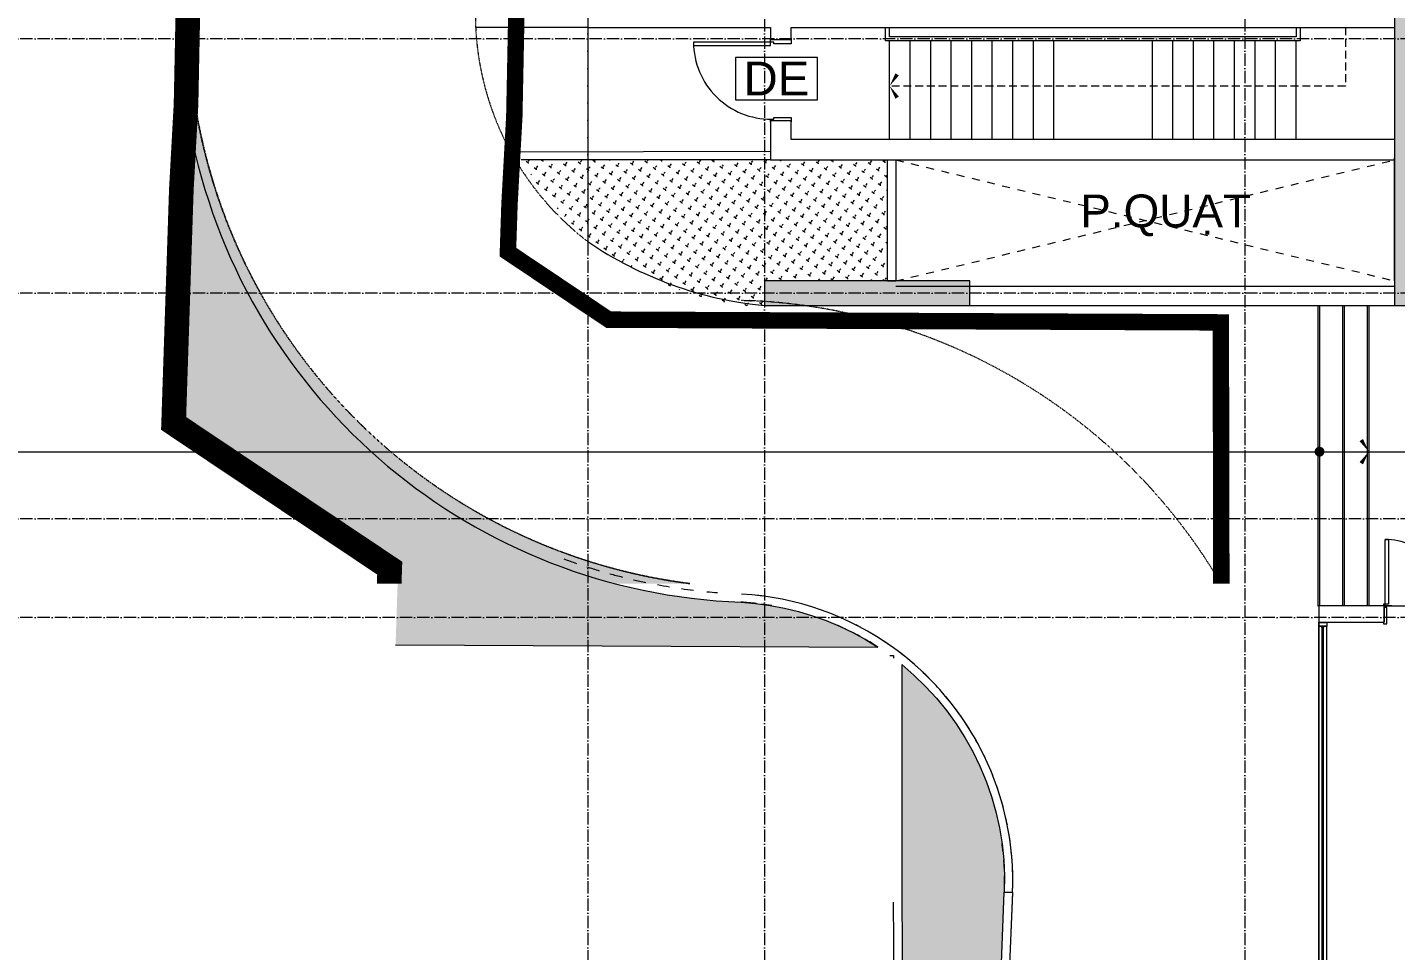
# Model space of a CAD drawing. Header units: millimetres. Extents: x -55734 to 116976, y -16290 to 119094.
# Drawn here: x -15325 to 1337, y 13839 to 25090 of the extents above; entities that cross this region are included whole.
import ezdxf
from ezdxf.enums import TextEntityAlignment as Align
from ezdxf.xclip import XClip

# ---------------------------------------------------------------- set-up
doc = ezdxf.new("R2010")
doc.units = ezdxf.units.MM
doc.header["$XCLIPFRAME"] = 0
for name, pattern in [('Dash', [6.349999999999998, 3.174999999999999, -3.174999999999999]), ('gf$0$Dash', [6, 3, -3]), ('Grid Line', [4.2, 3, -0.6, 0, -0.6]), ('HIDDEN2', [4.7624999999999975, 3.174999999999999, -1.587499999999999]), ('HIDDENX2', [0.75, 0.5, -0.25]), ('Overhead 1_16_', [2.5796875, 1.5875, -0.9921875]), ('PHANTOM', [63.50000000000001, 31.75, -6.35, 6.35, -6.35, 6.35, -6.35])]:
    doc.linetypes.add(name, pattern=pattern)
for name, color, linetype, lineweight in [('@ color hatch', 7, 'Continuous', 13), ('A-DETL-GENF', 31, 'Continuous', 5), ('A-DETL-GENF-HDLN', 161, 'Dash', 5), ('A-FLOR-PATT', 8, 'Continuous', 9), ('CHU', 181, 'Continuous', 5), ('CUA', 31, 'Continuous', 9), ('G-ANNO-SYMB', 111, 'Continuous', 5), ('HATCH-1', 8, 'Continuous', 5), ('NET THAY 2', 55, 'Continuous', 5), ('NET-CAT', 3, 'Continuous', 15), ('NET-THAY', 2, 'Continuous', 9), ('NET-THAY-2', 55, 'Continuous', 13), ('S-STRS', 31, 'Continuous', 5), ('TRUC', 225, 'Continuous', 5), ('X-COT HAM$0$LC.HA', 8, 'Continuous', 9), ('Y-GHI CHU PCCC$0$Z-CT1-GHI CHU TT$0$KI-HIEU', 6, 'Continuous', 13)]:
    doc.layers.add(name, color=color, linetype=linetype, lineweight=lineweight)
doc.layers.add('CGXD', color=5, linetype='HIDDEN2')
doc.layers.add('RD-AB', color=4, linetype='PHANTOM')
doc.styles.add('Arial_3', font='arial_0.ttf', dxfattribs={"height": 400})
doc.styles.add('Y-GHI CHU PCCC$0$Arial', font='arial_0.ttf')

# ---------------------------------------------------------------- blocks, each defined once
blk = doc.blocks.new('ALC1807-ASCENT PLAZA-KET CAU_rvt-1-MẶT BẰNG TẦNG 1')
at = {"layer": 'X-COT HAM$0$LC.HA'}
h = blk.add_hatch(color=256, dxfattribs=at)
h.dxf.hatch_style = 1
h.paths.add_polyline_path([(1325.52425046853, 21699.9365179636), (1675.52425046853, 21699.9365179636), (1675.52425046853, 26649.9365179636), (1325.52425046853, 26649.9365179636)])
h = blk.add_hatch(color=256, dxfattribs=at)
h.dxf.hatch_style = 1
h.paths.add_polyline_path([(-3849.475749531121, 21699.93651796369), (-3849.475749531121, 21999.93651796369), (-6349.475749531121, 21999.93651796369), (-6349.475749531121, 21699.93651796369)])
at = {"ltscale": 1000}
for points in [[(1325.52425046853, 21699.9365179636), (1675.52425046853, 21699.9365179636), (1675.52425046853, 26649.9365179636), (1325.52425046853, 26649.9365179636)], [(-3849.475749531121, 21699.93651796369), (-3849.475749531121, 21999.93651796369), (-6349.475749531121, 21999.93651796369), (-6349.475749531121, 21699.93651796369)]]:
    blk.add_lwpolyline(points, close=True, dxfattribs=at)
blk = doc.blocks.new('CUA 1 CANH MO - 2 - Type 1000-V7-MẶT BẰNG TẦNG 1')
at = {"layer": 'CUA', "lineweight": 5}
for p, q in [((-398.5493444547615, 122.7454674763597), (-348.549344454761, 122.74546747636)), ((-348.549344454761, 122.74546747636), (-348.5493444547596, -86.25453252363715)), ((551.4506555452391, 122.7454674763659), (601.4506555452379, 122.7454674763662)), ((551.4506555452405, -86.25453252363127), (551.4506555452391, 122.7454674763659)), ((-368.5493444547589, -127.2545325236373), (-398.5493444547622, -127.2545325236375)), ((-368.5493444547591, -86.2545325236373), (-368.5493444547589, -127.2545325236373)), ((-348.5493444547596, -86.25453252363715), (-368.5493444547591, -86.2545325236373)), ((571.4506555452404, -86.25453252363114), (551.4506555452405, -86.25453252363127)), ((571.4506555452406, -127.2545325236312), (571.4506555452404, -86.25453252363114)), ((601.4506555452394, -127.254532523631), (571.4506555452406, -127.2545325236312))]:
    blk.add_line(p, q, dxfattribs=at)
at = {"layer": 'CUA'}
for p, q in [((-327.5493444547603, -127.2545325246243), (-367.5493444547603, -127.2545325246244)), ((-367.5493444547603, -127.2545325246244), (-367.5493444547586, -1065.254532524624)), ((-327.5493444547587, -1065.254532524624), (-327.5493444547604, -127.2545325246243)), ((-367.5493444547586, -1065.254532524624), (-327.5493444547586, -1065.254532524624))]:
    blk.add_line(p, q, dxfattribs=at)
at = {"layer": 'CUA', "lineweight": 5}
blk.add_arc((-367.5493444547607, -127.2545325246249), 937.9999999999997, 269.9999999999997, 0.4999999999998305, dxfattribs=at)
blk = doc.blocks.new('CUA 2 CANH MO KHUNG NHOM - 1 - Type 1-1152387-MẶT BẰNG TẦNG 1')
at = {"layer": 'CUA'}
for p, q in [((-687.5493444547595, 910.7545325246174), (-647.5493444547595, 910.7545325246173)), ((-687.549344454761, 122.2545325246172), (-687.5493444547596, 910.7545325246174)), ((-647.5493444547595, 910.7545325246172), (-647.5493444547609, 122.2545325246172)), ((850.450655545239, 910.7545325246166), (850.4506555452402, 122.2545325246166)), ((890.4506555452391, 910.7545325246167), (850.4506555452391, 910.7545325246166)), ((890.4506555452401, 122.2545325246166), (890.450655545239, 910.7545325246167)), ((-647.5493444547609, 122.2545325246172), (-687.5493444547609, 122.2545325246172)), ((850.4506555452402, 122.2545325246166), (890.4506555452401, 122.2545325246166))]:
    blk.add_line(p, q, dxfattribs=at)
at = {"layer": 'CUA', "lineweight": 5}
for p, q in [((-688.5493444547556, 122.2545325236394), (-708.5493444547603, 122.2545325236395)), ((-708.5493444547603, 122.2545325236395), (-708.5493444547578, 102.2545325236454)), ((-708.5493444547578, 102.2545325236454), (-698.5493444547461, 102.2545325236453)), ((-698.5493444547461, 102.2545325236453), (-698.5493444547483, -97.74546747635497)), ((-688.5493444547557, 81.2545325236394), (-688.5493444547556, 122.2545325236394)), ((-668.5493444547566, 81.25453252363926), (-688.5493444547557, 81.2545325236394)), ((-668.5493444547575, -117.7454674763579), (-668.5493444547566, 81.25453252363926)), ((891.450655545241, 81.25453252362904), (871.4506555452409, 81.25453252362918)), ((871.4506555452409, 81.25453252362918), (871.4506555452396, -117.745467476368)), ((911.450655545241, 122.2545325236289), (891.4506555452413, 122.254532523629)), ((891.4506555452413, 122.254532523629), (891.450655545241, 81.25453252362904)), ((901.4506555452407, -97.7454674763706), (901.4506555452426, 102.2545325236294)), ((901.4506555452426, 102.2545325236294), (911.4506555452409, 102.2545325236293)), ((911.4506555452409, 102.2545325236293), (911.450655545241, 122.2545325236289)), ((-698.5493444547483, -97.74546747635497), (-708.5493444547592, -97.74546747635459)), ((-708.5493444547592, -97.74546747635459), (-708.5493444547593, -117.7454674763577)), ((-708.5493444547593, -117.7454674763577), (-668.5493444547575, -117.7454674763579)), ((871.4506555452396, -117.745467476368), (911.4506555452394, -117.7454674763683)), ((911.4506555452396, -97.7454674763707), (901.4506555452407, -97.7454674763706)), ((911.4506555452394, -117.7454674763683), (911.4506555452396, -97.7454674763707))]:
    blk.add_line(p, q, dxfattribs=at)
for centre, start, end in [((-687.5493444547615, 122.2545325246178), 359.4999999999998, 89.99999999999984), ((890.4506555452406, 122.2545325246171), 90.00000000000017, 180.4999999999994)]:
    blk.add_arc(centre, 788.4999999999995, start, end, dxfattribs=at)
blk = doc.blocks.new('A$C1F0A2BF7')
at = {"layer": '@ color hatch', "ltscale": 0.5}
h = blk.add_hatch(dxfattribs=at)
h.set_pattern_fill('CROSS', color=139, scale=20)
h.set_pattern_definition([(0, (55733.7975177078, 33492.41671422217), (127, 127), [63.5, -190.5]), (90, (55765.5475177078, 33460.66671422217), (-127, 127), [63.5, -190.5])])
edge = h.paths.add_edge_path()
edge.add_line((42365.11125253295, 58789.84745145796), (42340.96867536395, 57578.60317861686))
edge.add_line((42340.96867536395, 57578.60317861686), (42283.84713840872, 56540.1249076833))
edge.add_line((42283.84713840872, 56540.1249076833), (42189.77788520945, 53690.25631246841))
edge.add_line((42189.77788520945, 53690.25631246841), (44821.48222690276, 51926.78466320425))
edge.add_line((44821.48222690276, 51926.78466320425), (44789.48061001408, 50966.84930265526))
edge.add_line((44789.48061001408, 50966.84930265526), (50950.53895992567, 50939.2809592173))
edge.add_line((50950.53895992567, 50939.2809592173), (50956.56253056429, 47932.62778097823))
edge.add_line((50956.56253056429, 47932.62778097823), (50990.45946452083, 43962.16790820687))
edge.add_line((50990.45946452083, 43962.16790820687), (50922.62916090075, 39968.22263194033))
edge.add_line((50922.62916090075, 39968.22263194033), (50928.63129368672, 39742.46078572918))
edge.add_line((50928.63129368672, 39742.46078572918), (52308.93031949332, 39742.46078572918))
edge.add_arc((59132.17001618972, 41305.59866884349), 7000.000000014334, 175.3257801476313, 192.9032502731161, ccw=False)
edge.add_line((52155.45093792366, 41876.02912311384), (52405.95138179758, 48050.58472727101))
edge.add_arc((48908.26393725831, 48192.25439500497), 3500.555349432935, 357.6805704644192, 446.7788433898818)
edge.add_ellipse((49364.28769851444, 58682.47390713074), major_axis=(139.4966184170917, 6998.609911507453), ratio=0.9999999999999998, start_angle=90.26297205749017, end_angle=179.0187652853838, ccw=False)
at = {"layer": '@ color hatch', "color": 139, "ltscale": 0.5}
blk.add_line((42341.10647079613, 57578.60256176176, -4.978024789251535e-07), (42283.98493327803, 56540.12428573158, -4.978024789251535e-07), dxfattribs=at)
at = {"layer": '@ color hatch', "color": 139, "ltscale": 0.5, "elevation": 6.86164043940988e-07}
for points in [[(42365.11125253295, 58789.84745145796), (42340.96867536395, 57578.60317861686)], [(42340.96867536395, 57578.60317861686), (42283.84713840872, 56540.1249076833)], [(42283.84713840872, 56540.1249076833), (42189.77788520945, 53690.25631246841)], [(42189.77788520945, 53690.25631246841), (44821.48222690276, 51926.78466320425)], [(44821.48222690276, 51926.78466320425), (44789.48061001408, 50966.84930265526)]]:
    blk.add_lwpolyline(points, dxfattribs=at)
at = {"layer": 'CGXD', "ltscale": 200, "const_width": 200, "elevation": -3.977424561112374e-06}
blk.add_lwpolyline([(89158.62054502891, 76288.37961033436), (80095.1513761798, 76240.15018884973), (75966.30655073191, 76254.6673286161), (71950.12642534656, 76296.02380128148), (68041.3713891315, 76232.41742682464), (63824.10836483541, 76163.23365290447), (62710.87670009441, 76152.7975980192), (59200.81674194217, 76148.43576485223), (53256.3763452523, 76129.83989817418), (50614.28199219945, 76167.41231305858), (49470.58350224126, 76197.63051792078), (45331.29765398303, 75911.0010137008), (45467.83695425102, 74512.17093367183), (46406.68868099034, 74451.46983338684), (47194.67488868276, 63486.68836666965), (46424.32560939065, 63316.6809877967), (46421.07992596357, 61568.29131922407), (46338.57340438236, 57428.9009436429), (46280.01625131592, 56364.32295066056), (46260.6407627225, 55777.33416845412), (47488.05836623182, 54954.85722393759), (54942.36401917608, 54921.50210105926), (54956.32330551298, 47953.75264886279), (54990.54441281405, 43945.32131885826)], dxfattribs=at)
at = {"layer": 'NET THAY 2'}
blk.add_line((42421.49673444199, 61611.81931836209, -4.978024789251535e-07), (42341.10647079613, 57578.60256176176, -4.978024789251535e-07), dxfattribs=at)
at = {"layer": 'NET-THAY', "linetype": 'gf$0$Dash', "extrusion": (-1.777890005818858e-08, 3.543698676349001e-10, 0.9999999999999999)}
for radius, start, end in [(7000, 174.3394142262518, 267.8768943359676), (3500, 174.9802016790219, 232.5117743504921), (3500, 265.6984310784282, 267.8768943359676)]:
    blk.add_arc((49364.28765822675, 58682.49401225316, -0.001200127930698434), radius, start, end, dxfattribs=at)
at = {"layer": 'NET-THAY', "linetype": 'gf$0$Dash'}
blk.add_arc((48908.82812999035, 48192.48239738602, -0.0003826459804456152), 7000, 357.6767961099692, 87.69538143121416, dxfattribs=at)
at = {"layer": 'NET-THAY', "linetype": 'gf$0$Dash', "extrusion": (0, 0, -0.9999999999999998)}
blk.add_ellipse((49364.28769851444, 58682.47390713074, 6.86164043940988e-07), major_axis=(139.4966184170918, 6998.609911507454), ratio=0.9999999999999998, start_param=3.158718430094713, end_param=4.707799252140742, dxfattribs=at)
at = {"layer": 'RD-AB', "ltscale": 30, "const_width": 300, "elevation": -2.891235942494149e-06}
blk.add_lwpolyline([(41196.94810636999, 95371.04946156505), (41281.73521225702, 82268.27833630823), (40986.44825636904, 79251.04357256941), (41667.61606522603, 72272.5544515492), (42098.44151137525, 70721.52594296672), (42667.25387121161, 70684.74959680399), (42957.38308105408, 66647.61880371215), (42571.07765164226, 66562.36556171869), (42573.27158491069, 66131.32590391152), (42429.34807116387, 65920.17187896333), (42421.34991075948, 61611.71088385669), (42340.95964710781, 57578.49414160679), (42283.83811015281, 56540.01587067323), (42189.76885695348, 53690.14727545834), (44821.473198422, 51926.6756263256), (44789.47158175823, 50966.74026564519), (50950.52993166959, 50939.17192219326), (50956.55350230832, 47932.51874396823), (50990.45043626509, 43962.0588711968), (50922.62013264489, 39968.11359493027), (51071.53643363266, 34366.83480925302), (50997.72668859031, 31365.34316387336), (51047.36545536353, 29498.25023307322), (102264.3308623394, 29422.6394990027)], dxfattribs=at)
blk = doc.blocks.new('*U173')
for p, q in [((6189.999998966461, 99.99999999976717, -2.446082159549099e-05), (50.00000000126602, 99.99999999894499, -2.446082159549099e-05)), ((6189.999998966461, 5.820766091346741e-11, -2.446082161722101e-05), (50.00000000126602, -5.598849384114146e-09, -2.446082159549099e-05)), ((6176.999998966345, 58.25000000052387, -2.446082159549099e-05), (63.00000000138425, 58.24999999889405, -2.446082154757012e-05)), ((6176.999998966345, 41.75000000064028, -2.446082159549099e-05), (63.00000000138425, 41.74999999901047, -2.446082154757012e-05))]:
    blk.add_line(p, q)
at = {"ltscale": 100}
for p, q in [((50.00000000138425, 60.99999999895226, -4.892164319098198e-05), (50.00000000138425, 38.99999999895226, -4.892164319098198e-05)), ((50.00000000126784, 60.99999999895226, -4.892164319098198e-05), (50.00000000126784, 38.99999999895226, -4.892164319098198e-05)), ((6189.999998966345, 61.00000000081491, -2.446082159549099e-05), (6189.999998966345, 39.00000000081491, -2.446082159549099e-05)), ((6189.999998966461, 61.00000000081491, -2.446082159549099e-05), (6189.999998966461, 39.00000000081491, -2.446082159549099e-05))]:
    blk.add_line(p, q, dxfattribs=at)
at = {"color": 1, "lineweight": 0, "ltscale": 10}
blk.add_line((56.55774388472673, 49.99999999976717, -2.446082159549099e-05), (6183.442255083002, 50.00000000162981, -2.446082164341186e-05), dxfattribs=at)
at = {"ltscale": 25, "elevation": -2.446082159549099e-05}
for points in [[(1.266016624867916e-09, -3.736204234883189e-09), (50.00000000126602, -3.736204234883189e-09), (50.00000000126602, 99.9999999962638), (1.266016624867916e-09, 99.9999999962638)], [(2.000000001266017, 1.999999996263796), (48.00000000126602, 1.999999996263796), (48.00000000126602, 97.9999999962638), (2.000000001266017, 97.9999999962638)]]:
    blk.add_lwpolyline(points, close=True, dxfattribs=at)
for points, elevation in [([(50.00000000138425, 38.99999999976717), (50.00000000138425, 60.99999999976717), (62.50000000138425, 60.99999999976717, -0.4142135623730951), (63.00000000138425, 60.49999999976717), (63.00000000138425, 56.99999999976717, -0.4142135623730951), (62.50000000138425, 56.49999999976717, -0.4142135623730951), (62.00000000138425, 56.99999999976717), (62.00000000138425, 59.49999999976717, 0.4142135623730951), (61.50000000138425, 59.99999999976717), (51.50000000138425, 59.99999999976717, 0.4142135623730951), (51.00000000138425, 59.49999999976717), (51.00000000138425, 40.49999999976717, 0.4142135623730943), (51.50000000138425, 39.99999999976717), (61.50000000138425, 39.99999999976717, 0.4142135623730974), (62.00000000138425, 40.49999999976717), (62.00000000138425, 42.99999999976717, -0.4142135623730951), (62.50000000138425, 43.49999999976717, -0.4142135623730951), (63.00000000138425, 42.99999999976717), (63.00000000138425, 39.49999999976717, -0.4142135623730974), (62.50000000138425, 38.99999999976717), (50.00000000138425, 38.99999999976717)], -4.892164319098187e-05), ([(6189.999998966345, 39.00000000162981), (6189.999998966345, 61.00000000162981), (6177.499998966345, 61.00000000162981, 0.4142135623730951), (6176.999998966345, 60.50000000162981), (6176.999998966345, 57.00000000162981, 0.4142135623730951), (6177.499998966345, 56.50000000162981, 0.4142135623730951), (6177.999998966345, 57.00000000162981), (6177.999998966345, 59.50000000162981, -0.4142135623730951), (6178.499998966345, 60.00000000162981), (6188.499998966345, 60.00000000162981, -0.4142135623730951), (6188.999998966345, 59.50000000162981), (6188.999998966345, 40.50000000162981, -0.4142135623730943), (6188.499998966345, 40.00000000162981), (6178.499998966345, 40.00000000162981, -0.4142135623730974), (6177.999998966345, 40.50000000162981), (6177.999998966345, 43.00000000162981, 0.4142135623730951), (6177.499998966345, 43.50000000162981, 0.4142135623730951), (6176.999998966345, 43.00000000162981), (6176.999998966345, 39.50000000162981, 0.4142135623730974), (6177.499998966345, 39.00000000162981), (6189.999998966345, 39.00000000162981)], -2.446082159549088e-05)]:
    blk.add_lwpolyline(points, format="xyb", dxfattribs=dict(elevation=elevation))
for points, elevation in [([(50.00000000126784, 40.49999999802094), (50.00000000126784, 59.49999999802094)], -4.892164319098187e-05), ([(50.00000000138425, 40.49999999976717), (50.00000000138425, 59.49999999976717)], -4.892164319098187e-05), ([(6189.999998966461, 40.49999999988358), (6189.999998966461, 59.49999999988358)], -2.446082159549088e-05), ([(6189.999998966345, 40.50000000162981), (6189.999998966345, 59.50000000162981)], -2.446082159549088e-05)]:
    blk.add_lwpolyline(points, dxfattribs=dict(elevation=elevation))
for points in [[(56.58620753813193, 52.33073006733321, 0.1102261129281127), (56.55774388472673, 52.20318394817878), (56.55774388472673, 47.79681605135556, 0.1102261129279761), (56.58620753813193, 47.66926993231755, 0.5475868052481334), (60.19425021913958, 47.19871107453946, -0.3715347355079976), (60.58558232557152, 47.21708931925241, 0.207699257851977), (64.71627869304393, 47.37292371387593, -0.6266160379370466), (65.0459019259888, 47.28823614737485, -0.0880989887940883), (63.00000000138425, 41.92633093066979), (63.00000000138425, 44.06600918807089), (60.19695600260638, 44.06600918807089), (60.19695600260638, 42.91008901793975), (55.67814755182371, 46.46787602850236, -0.262770415069033), (55.43648003575981, 46.89596985897515), (55.43648003575981, 49.99999999976717), (55.43648003575981, 53.10403014055919, -0.262770415069033), (55.67814755182371, 53.53212397114839), (60.19695600260638, 57.08991098159458), (60.19695600260638, 55.93399081146345), (63.00000000138425, 55.93399081146345), (63.00000000138425, 58.07366906898096, -0.0880989887940883), (65.0459019259888, 52.71176385227591, -0.6266160379370582), (64.71627869304393, 52.6270762856584, 0.2076992578519962), (60.58558232557152, 52.78291068039834, -0.3715347355080128), (60.19425021913958, 52.80128892499488, 0.5475868052479469)], [(6183.413791429597, 52.33073006919585, -0.1102261129281127), (6183.442255083002, 52.20318395004142), (6183.442255083002, 47.79681605321821, -0.1102261129279761), (6183.413791429597, 47.66926993418019, -0.5475868052481334), (6179.805748748589, 47.19871107640211, 0.3715347355079976), (6179.414416642157, 47.21708932111505, -0.207699257851977), (6175.283720274685, 47.37292371573858, 0.6266160379370466), (6174.95409704174, 47.28823614923749, 0.0880989887940883), (6176.999998966345, 41.92633093253244), (6176.999998966345, 44.06600918993354), (6179.803042965123, 44.06600918993354), (6179.803042965123, 42.9100890198024), (6184.321851415905, 46.46787603036501, 0.262770415069033), (6184.563518931969, 46.89596986083779), (6184.563518931969, 50.00000000162981), (6184.563518931969, 53.10403014242183, 0.262770415069033), (6184.321851415905, 53.53212397301104), (6179.803042965123, 57.08991098345723), (6179.803042965123, 55.93399081332609), (6176.999998966345, 55.93399081332609), (6176.999998966345, 58.07366907084361, 0.0880989887940883), (6174.95409704174, 52.71176385413855, 0.6266160379370582), (6175.283720274685, 52.62707628752105, -0.2076992578519962), (6179.414416642157, 52.78291068226099, 0.3715347355080128), (6179.805748748589, 52.80128892685752, -0.5475868052479469)]]:
    blk.add_lwpolyline(points, format="xyb", close=True)
for points in [[(56.55774388472673, 47.49999999976717), (56.55774388472673, 52.49999999976717), (6183.442255083002, 52.50000000162981), (6183.442255083002, 47.50000000162981)], [(6239.999998966461, 99.99999999976717), (6239.999998966461, 0), (6189.999998966461, 0), (6189.999998966461, 99.99999999976717)], [(6237.999998966461, 97.99999999976717), (6237.999998966461, 2), (6191.999998966461, 2), (6191.999998966461, 97.99999999976717)]]:
    blk.add_lwpolyline(points, close=True)
blk = doc.blocks.new('Y-GHI CHU PCCC$0$A$C53D4240F')
at = {"color": 8, "ltscale": 30}
blk.add_lwpolyline([(-266.6666666666642, -137.5000000000437), (266.6666666666715, -137.5000000000582), (266.6666666666715, 137.4999999999418), (-266.6666666666642, 137.4999999999563)], close=True, dxfattribs=at)
at = {"color": 8, "style": 'Y-GHI CHU PCCC$0$Arial'}
blk.add_text('DE', height=220, dxfattribs=at).set_placement((0, -1.455191522836685e-11), align=Align.MIDDLE_CENTER)

msp = doc.modelspace()

# ---------------------------------------------------------------- hatches: boundary and pattern name
at = {"layer": 'A-FLOR-PATT', "lineweight": 5}
h = msp.add_hatch(dxfattribs=at)
h.set_pattern_fill('FP_13', color=256, style=0, pattern_type=2)
h.set_pattern_definition([(96.96299999999998, (-2081543.731, -1849469.36), (-100.0273413333151, 78.25400056091999), [23.812, -155.793]), (51.96300000000001, (-2081543.731, -1849469.36), (-100.0268525865257, 78.25361820154679), [23.813, -103.188]), (141.963, (-2081543.731, -1849469.36), (-78.25361820154679, -100.0268525865257), [23.813, -103.188])])
h.paths.add_polyline_path([(-4967.175740548473, 17537.68820406515), (-4967.176208031049, 17537.69346388533), (-5127.35408727128, 17635.71972338232), (-5299.457592884341, 17728.03433444734), (-5463.138717791919, 17804.80521159295), (-5637.927523447237, 17875.36584079518), (-5769.022856994237, 17920.60703779908), (-5893.153609732333, 17959.19014037247), (-6075.742120248645, 18006.00343745081), (-6280.965117289343, 18045.58265112519), (-6462.753082440988, 18070.33512894166), (-6633.509355909043, 18084.96704234561), (-6926.636337170394, 18101.94939188087), (-7218.810513528462, 18131.03681199004), (-7509.532204963234, 18172.17955699457), (-7798.30421552611, 18225.30726404626), (-8084.632683617983, 18290.3290734593), (-8368.027926630319, 18367.13378410316), (-8690.460772186989, 18470.96129095748), (-8936.967160937404, 18560.82238438021), (-9195.797688957766, 18666.83242500561), (-9462.675906171085, 18789.25727753243), (-9724.264151144225, 18922.61175788815), (-9980.115052312087, 19066.66780153356), (-10229.79105018798, 19221.17904197844), (-10472.86514568407, 19385.88123212145), (-10708.92163037032, 19560.49269616877), (-10937.55679742475, 19744.71481135871), (-11158.37963205793, 19938.23251867193), (-11371.01248023082, 20140.71486164794), (-11575.09169452474, 20351.81555239136), (-11770.26825605426, 20571.17356379869), (-11956.20837136579, 20798.41374699064), (-12132.59404329359, 21033.1474728966), (-12299.12361480328, 21274.97329689391), (-12455.51228489008, 21523.47764536218), (-12601.49259564814, 21778.23552298362), (-12736.81488968134, 22038.81123957423), (-12881.22046429698, 22352.49488392871), (-12974.57833116542, 22575.62444235469), (-13076.61285253477, 22850.94386373291), (-13167.17680043353, 23130.24656454358), (-13246.11529123851, 23413.05487773224), (-13313.29332333239, 23698.88514090102), (-13350.24785194467, 23027.04616680702), (-13442.2429351002, 20240.01544759779), (-10810.52073651134, 18476.53183265472), (-10840.94301528756, 17563.97103151275), (-4968.351221377713, 17537.69346388533)], flags=0)
h = msp.add_hatch(dxfattribs=at)
h.set_pattern_fill('FP_14', color=256, style=0, pattern_type=2)
h.set_pattern_definition([(97.21899999999998, (-2071012.964, -1856757.026), (-100.3759839587986, 77.80629449024673), [23.812, -155.793]), (52.21899999999999, (-2071012.964, -1856757.026), (-100.3754935084953, 77.8059143184245), [23.813, -103.188]), (142.219, (-2071012.964, -1856757.026), (-77.8059143184245, -100.3754935084953), [23.813, -103.188])])
edge = h.paths.add_edge_path()
edge.add_line((-6349.475749532339, 21674.93651796399), (-6349.475749532338, 21999.9365179637))
edge.add_line((-6349.475749532338, 21999.9365179637), (-4849.475749532419, 21999.9365179637))
edge.add_line((-4849.475749532419, 21999.9365179637), (-4849.475749532419, 23475.00561921647))
edge.add_line((-4849.475749532419, 23475.00561921647), (-9310.666884673594, 23475.00561921648))
edge.add_line((-9310.666884673594, 23475.00561921648), (-9243.589520040072, 23365.01511910234))
edge.add_line((-9243.589520040072, 23365.01511910234), (-9130.696988874868, 23197.41086592204))
edge.add_line((-9130.696988874868, 23197.41086592204), (-9008.047085524335, 23036.8113369896))
edge.add_line((-9008.047085524335, 23036.8113369896), (-8876.073822581684, 22883.78392750397))
edge.add_line((-8876.073822581684, 22883.78392750397), (-8735.24432600603, 22738.86928050463))
edge.add_line((-8735.24432600603, 22738.86928050463), (-8586.057266439404, 22602.57937678909))
edge.add_line((-8586.057266439404, 22602.57937678909), (-8509.272095342063, 22539.77261618671))
edge.add_arc((-6101.628148961562, 25423.19727485565), 3756.446077712652, 230.138301729881, 266.2169176408667)
h = msp.add_hatch(dxfattribs=at)
h.set_pattern_fill('FP_12', color=256, style=0, pattern_type=2)
h.set_pattern_definition([(97.21899999999998, (-2062050.487, -1872631.131), (-100.3759839587986, 77.80629449024673), [23.812, -155.793]), (52.21899999999999, (-2062050.487, -1872631.131), (-100.3754935084953, 77.8059143184245), [23.813, -103.188]), (142.219, (-2062050.487, -1872631.131), (-77.8059143184245, -100.3754935084953), [23.813, -103.188])])
h.paths.add_polyline_path([(365.8267211615963, -3904.058060154248), (8526.482010922704, -3904.056100259413), (8245.379253892681, -3834.519546614723), (7967.107324282776, -3754.372479091146), (7692.074336336811, -3663.73211952189), (7420.675823367698, -3562.72882056729), (7153.302091840422, -3451.507838146738), (6890.33766005821, -3330.229122541449), (6632.163322227041, -3199.068480957005), (6379.142519334301, -3058.210363730611), (6131.650323041178, -2907.863640357349), (5890.03000511429, -2748.236775375064), (5654.641662745599, -2579.567616712756), (5425.812736197597, -2402.090846200387), (5203.880042842477, -2216.067463633621), (2104.695949561421, -0.06348203626948816), (400.5242504684437, -0.06348203626948816), (400.5242504684437, 299.9365179637316), (1685.132069845576, 299.9365179637316), (-731.2576576270952, 2027.723282479945), (-965.9371628943278, 2202.95192859753), (-1193.190195054976, 2387.710170596291), (-1412.630051817427, 2581.683616914973), (-1623.883326082775, 2784.542195054478), (-1826.590541348099, 2995.940713242504), (-2020.406763405327, 3215.519447823233), (-2205.002187294439, 3442.904755378241), (-2380.062698511399, 3677.70970853105), (-2545.290407518024, 3919.534754357786), (-2700.404156641067, 4167.968394281371), (-2870.069640965082, 4470.987727071502), (-3000.046392317756, 4727.782406738298), (-3121.979694780703, 4995.586362517473), (-3228.459258652855, 5256.634212350145), (-3326.461864761085, 5527.790918070148), (-3413.409272434294, 5802.821726498637), (-3489.139114300297, 6081.258371668221), (-3553.51066401476, 6362.626788852007), (-3606.404827802012, 6646.447921704127), (-3647.72415406772, 6932.238537898134), (-3677.392853044907, 7219.512051875798), (-3695.356820563937, 7507.779353305526), (-3701.583661797144, 7796.549639837898), (-3695.225062162709, 8099.122433194729), (-3674.297577973395, 8475.46452607275), (-3427.738367873398, 14554.40561258573), (-3425.592519993169, 14751.34072908394), (-3435.479288857536, 14954.05960452682), (-3457.461385528124, 15156.00126827029), (-3491.475903497467, 15356.37447396972), (-3537.432505918893, 15554.50504420193), (-3595.209500082533, 15749.72634713416), (-3664.655623710729, 15941.38153947977), (-3725.524560430156, 16087.51889436938), (-3811.639385132718, 16264.65084619262), (-3907.865140079514, 16436.50065404538), (-4013.87904967101, 16602.49168957528), (-4129.325484999952, 16762.06699288746), (-4253.817161174885, 16914.69114283294), (-4386.93644045625, 17059.85205361458), (-4528.236736655419, 17197.06269241114), (-4677.244016145441, 17325.83677227721), (-4677.244016145441, 14431.69551988801), (-4643.334408994581, 10459.75119398462), (-4643.330804025467, 10459.32893204523), (-4711.079315933187, 6468.968204567188), (-4562.081576848122, 864.6262385447907), (-4562.084029126695, 864.5265160263825), (-4635.88867065552, -2136.965129354499), (-4588.908516421375, -3904.058060154248), (-4586.249903882289, -3904.058060154248)], flags=0)

# ---------------------------------------------------------------- linework, layer by layer
at = {"layer": 'A-DETL-GENF'}
for p, q in [((1325.524250468614, 21999.93651796364), (1325.52425046861, 23499.93651796363)), ((-4749.475749532427, 23475.00561921647), (-4749.475749532425, 21999.1309295342)), ((-4749.475749532425, 21934.13092953386), (1325.524250468614, 21934.9365179633))]:
    msp.add_line(p, q, dxfattribs=at)
at = {"layer": 'A-DETL-GENF-HDLN', "ltscale": 30}
for p, q in [((-4749.475749532419, 23475.00561921647), (1325.524250468614, 22000.74210639313)), ((-4749.475749532425, 21999.1309295342), (1325.524250468537, 23475.00561921644))]:
    msp.add_line(p, q, dxfattribs=at)
at = {"layer": 'G-ANNO-SYMB'}
msp.add_line((-22737.779976577, 19919.01227076827), (107315.3760335659, 19919.01227076786), dxfattribs=at)
at = {"layer": 'HATCH-1', "linetype": 'HIDDEN2', "ltscale": 30}
for points in [[(725.5242504685366, 25089.93651796545), (725.5242504685366, 24375.00561921647), (-4824.475749531462, 24375.00561921647)], [(410.5242504674243, 19919.01227076819), (1010.524250467423, 19919.01227076819)]]:
    msp.add_lwpolyline(points, dxfattribs=at)
at = {"layer": 'HATCH-1'}
for points in [[(-4733.054393294435, 24516.42697545396, 49.99999999999996, 0, 0), (-4824.475749531462, 24375.00561921647, 0, 49.99999999999996, 0), (-4733.054393294435, 24233.58426297944, 49.99999999999996, 49.99999999999996, 0)], [(919.1028942303919, 20060.43362700569, 49.99999999999996, 0, 0), (1010.52425046742, 19919.0122707682, 0, 49.99999999999996, 0), (919.1028942303919, 19777.59091453117, 49.99999999999996, 49.99999999999996, 0)]]:
    msp.add_lwpolyline(points, format="xyseb", dxfattribs=at)
at = {"layer": 'HATCH-1', "linetype": 'HIDDENX2', "ltscale": 100, "const_width": 59.99999999999994}
msp.add_lwpolyline([(410.5242504674243, 19949.01227076819, -1), (410.5242504674243, 19889.01227076819, -1)], format="xyb", close=True, dxfattribs=at)
at = {"layer": 'NET-CAT'}
for p, q in [((-8499.475749532408, 25289.9365179655), (-8499.475749532408, 25089.93651796548)), ((-8499.475749532408, 25089.93651796548), (-6274.475749531508, 25089.93651796547)), ((-6274.475749531508, 25089.93651796547), (-6274.475749531508, 24939.93651796392)), ((-6024.475749531461, 24939.93651796392), (-6024.475749531461, 25089.93651796546)), ((-6024.475749531461, 25089.93651796546), (1325.524250468612, 25089.93651796544)), ((-6274.475749531508, 24939.93651796392), (-6024.475749531461, 24939.93651796392)), ((-6274.47574953151, 23949.93651796248), (-6274.47574953151, 23475.00561921648)), ((-6024.475749531462, 23949.93651796248), (-6274.47574953151, 23949.93651796248)), ((-6024.475749531462, 23725.00561921649), (-6024.475749531462, 23949.93651796248)), ((1325.524250468611, 23725.00561921645), (-6024.475749531462, 23725.00561921649)), ((-6274.47574953151, 23475.00561921648), (1325.52425046861, 23475.00561921644)), ((1199.742393900707, 18039.93651796469), (400.5242504674313, 18039.9365179647)), ((400.5242504674313, 18039.9365179647), (400.5242504674313, 17839.93651796468)), ((1199.742393900707, 17839.93651796466), (1199.742393900707, 18039.93651796469)), ((400.5242504674313, 17839.93651796468), (1199.742393900707, 17839.93651796466))]:
    msp.add_line(p, q, dxfattribs=at)
at = {"layer": 'NET-THAY'}
for p, q in [((-8499.475749532528, 25089.93651796548), (-9868.348906521358, 25089.93651796551)), ((-8499.475749532514, 25089.93651796551), (-8499.475749532514, 22386.97145442075)), ((-9367.000007516577, 23574.89973220841), (-6274.47574953151, 23581.81783578277)), ((-6274.475749531511, 23475.00561921647), (-9310.666884673594, 23475.00561921648)), ((-4849.475749532419, 21999.9365179637), (-4849.475749532419, 23475.00561921648)), ((-4749.475749532419, 23475.00561921647), (-4749.475749532419, 21999.9365179637)), ((-13544.01963249839, 20187.83959824618), (-13450.1572052265, 23031.44231279304)), ((-13350.24785194467, 23027.04616680739), (-13442.24293510031, 20240.01544759786)), ((-4849.475749532419, 21999.9365179637), (-4749.475749532419, 21999.9365179637)), ((-3849.475749532352, 21699.93651796361), (1325.524250468622, 21699.93651796361)), ((1209.742393900665, 18039.93651796466), (2789.742393900718, 18039.93651796466)), ((1290.524250467418, 18039.9365179639), (1209.742393900758, 18039.9365179639)), ((400.5242504674313, 17839.93651796468), (400.5242504674691, 11599.9365179635)), ((-10840.94301528761, 17563.97103151274), (-4967.175740548622, 17537.68820406525)), ((-4821.366703739341, 17437.03476414875), (-4777.2440161455, 17436.83733225704)), ((-4777.244016145497, 17436.83733225704), (-4777.244016145497, 17404.29647496625)), ((-4677.2440161455, 17325.83677227724), (-4677.244016145502, 14431.69551988797)), ((-3399.475749532504, 15405.75125564393), (-3399.475749532504, 15402.99727503777)), ((-3678.181542988645, 8379.729135028776), (-3427.763982258364, 14552.24176245526)), ((-3327.84617621545, 14548.18811772854), (-3578.346620071271, 8373.632514012725)), ((-3327.628263421697, 14550.39342938137), (-3578.219835020978, 8373.591628771575)), ((-3327.84617621545, 14548.18811772854), (-3427.763982258364, 14552.24176245526)), ((-3427.763276342411, 14552.23809835322), (-3327.845176062888, 14548.19171273996)), ((-4743.338053187033, 10459.75119398562), (-4777.244016145504, 14431.2686635868)), ((-4677.244016145504, 14431.69551988834), (-4643.330804025512, 10459.32893204632))]:
    msp.add_line(p, q, dxfattribs=at)
for points in [[(175.5242504685366, 25089.93651796546), (175.5242504685366, 24925.00561921648), (-4874.475749531462, 24925.00561921647), (-4874.475749531462, 25089.93651796546)], [(125.5242504685366, 25089.93651796546), (125.5242504685366, 24975.00561921648), (-4824.475749531462, 24975.00561921647), (-4824.475749531462, 25089.93651796546)]]:
    msp.add_lwpolyline(points, dxfattribs=at)
at = {"layer": 'NET-THAY', "flags": 128}
for points in [[(-6633.509355909088, 18084.96704234566), (-6456.733244837955, 18070.33512894178), (-6280.965117289343, 18046.50595058367), (-6106.67910258416, 18013.54418470421), (-5934.350071824862, 17971.53977550621), (-5764.446380300092, 17920.60703779912), (-5597.429801219802, 17860.88447829278), (-5433.754280946228, 17792.53442168912), (-5273.864715181635, 17715.74257306128), (-5118.195749351247, 17630.71751767809), (-4967.17574054853, 17537.69346388544)], [(-4677.213131859899, 17325.83677227726), (-4528.134411930699, 17196.97424368592), (-4386.744919990639, 17059.66606152556), (-4253.547729668365, 16914.3972929169), (-4128.990238337592, 16761.65588918539), (-4013.490828840291, 16601.95489677107), (-3907.437464884559, 16435.83073485874), (-3811.186388514779, 16263.84139457508), (-3725.060924022607, 16086.56456579139), (-3649.350392310625, 15904.59569781361), (-3584.309139350392, 15718.5460004626), (-3530.155681994353, 15529.04039224769), (-3487.071974007864, 15336.71540251376), (-3455.202794784721, 15142.21703459656), (-3434.655262798568, 14946.19859715174), (-3425.498480124221, 14749.31877956914), (-3427.763276342409, 14552.23809835324)]]:
    msp.add_lwpolyline(points, dxfattribs=at)
at = {"layer": 'NET-THAY'}
for centre, radius, start, end in [((-6369.381375437318, 25180.05719290852), 7000.000000000012, 179.3035338799951, 183.8607493378864), ((-6369.381375437318, 25180.05719290852), 7000.00000000001, 184.9314960145065, 186.2617398513355), ((-6369.381375437318, 25180.05719290852), 7000.000000000008, 187.3304075144073, 188.6626805763379), ((-6369.509819193411, 25180.05719290852), 7100.000000000008, 192.0412458627744, 267.8690778999627), ((-5907.692396625345, 26277.7434357287, -0.000759338572913994), 4599.074766433235, 235.6987193241642, 264.487714795229), ((-6369.381375437318, 25180.05719290852), 7000.000000000007, 249.7612936304399, 251.0753185283516), ((-6369.381375437318, 25180.05719290852), 7000.000000000008, 252.171063794118, 253.4755869871877), ((-6369.381375437318, 25180.05719290852), 7000.000000000007, 254.5842943672934, 255.8758571714358), ((-6369.381375437318, 25180.05719290852), 7000.000000000008, 257.0032284815056, 258.2761309024618), ((-6369.381375437318, 25180.05719290852), 7000.000000000008, 259.4326718877851, 260.6764099735719), ((-6369.381375437318, 25180.05719290852), 7000.00000000001, 261.8851184143596, 263.0766961473092), ((-6369.381375437318, 25180.05719290852), 7000.00000000001, 264.4063772163033, 265.4769911534124), ((-6825.533580449528, 14689.83768078275), 3500.555349432931, 54.18763153575426, 86.7788433799641), ((-6825.405136693435, 14689.83768078275), 3500.555349432937, 82.496737543214, 83.57105742764801), ((-6825.533580449528, 14689.83768078275), 3400.555349432934, 83.59815072904829, 86.76287194447514), ((-6825.533580449528, 14689.83768078275), 3400.555349432933, 80.43083729023209, 82.55620873749241), ((-6825.533580449528, 14689.83768078275), 3400.555349432934, 64.44557342812566, 66.37669057760073), ((-6825.533580449528, 14689.83768078275), 3400.555349432933, 61.08017632681564, 63.20555999456575), ((-6825.405136693435, 14689.83768078275), 3500.555349432938, 61.95720590772697, 62.94714863032859), ((-6825.405136693435, 14689.83768078275), 3500.555349432938, 58.46344630729676, 59.73513144238044), ((-6825.533580449528, 14689.83768078275), 3400.555349432932, 56.87368753962757, 60.03824925946993), ((-6825.405136693435, 14689.83768078275), 3500.555349432939, 55.16343873006137, 56.51464609853743), ((-6825.533580449528, 14689.83768078275), 3500.555349432935, 357.6809586901009, 54.18763153575424), ((-6825.405136693435, 14689.83768078275), 3500.555349432939, 51.67564374936584, 53.37431285887624), ((-6825.405136693435, 14689.83768078275), 3500.555349432939, 48.29756328459219, 50.0025319340419), ((-6825.405136693435, 14689.83768078275), 3500.555349432939, 44.91998129091593, 46.63096602742507), ((-6825.405136693435, 14689.83768078275), 3500.555349432938, 41.54283144344846, 43.25964973794602), ((-6825.405136693435, 14689.83768078275), 3500.555349432939, 38.16605969112527, 39.8886291329028), ((-6825.405136693435, 14689.83768078275), 3500.555349432939, 34.7896214265393, 36.51796662941842), ((-6825.405136693435, 14689.83768078275), 3500.555349432938, 31.41347940081933, 33.14774857322389), ((-6825.405136693435, 14689.83768078275), 3500.555349432938, 28.03760216286627, 29.77809742556884), ((-6825.405136693435, 14689.83768078275), 3500.555349432939, 24.66196287676281, 26.40919220547925), ((-6825.405136693435, 14689.83768078275), 3500.555349432937, 21.28653841466799, 23.0413045403581), ((-6825.405136693435, 14689.83768078275), 3500.555349432937, 17.91130865369052, 19.67486626448013), ((-6825.405136693435, 14689.83768078275), 3500.555349432937, 14.5362559256897, 16.31060628026173), ((-6825.405136693435, 14689.83768078275), 3500.555349432937, 11.16136458229819, 12.94985654205095), ((-6825.405136693435, 14689.83768078275), 3500.555349432937, 7.786620649307401, 9.595334242873312), ((-6825.533580449528, 14689.83768078275), 3400.555349432935, 6.061725389578746, 7.659614490159035), ((-6825.405136693435, 14689.83768078275), 3500.555349432937, 4.41201154937447, 6.253567684062197), ((-6825.533580449528, 14689.83768078275), 3400.555349432935, 2.737368583847894, 4.339503333755103), ((-6825.405136693435, 14689.83768078275), 3500.555349432936, 1.037525878037951, 2.945167691907404), ((-6825.533580449528, 14689.83768078275), 3400.555349432935, 359.4138784967208, 1.019390465887214), ((-6825.405136693435, 14689.83768078275), 3500.555349432936, 357.7170246448484, 359.7871609438865)]:
    msp.add_arc(centre, radius, start, end, dxfattribs=at)
at = {"layer": 'NET-THAY-2'}
for p, q in [((-4824.475749531462, 23725.00561921647), (-4824.475749531462, 24925.00561921647)), ((-4574.475749531462, 23725.00561921647), (-4574.475749531462, 24925.00561921647)), ((-4324.475749531462, 23725.00561921647), (-4324.475749531462, 24925.00561921647)), ((-4074.475749531463, 23725.00561921647), (-4074.475749531463, 24925.00561921647)), ((-3824.475749531463, 23725.00561921647), (-3824.475749531463, 24925.00561921647)), ((-3574.475749531463, 23725.00561921647), (-3574.475749531463, 24925.00561921647)), ((-3324.475749531463, 23725.00561921647), (-3324.475749531463, 24925.00561921647)), ((-3074.475749531463, 23725.00561921647), (-3074.475749531463, 24925.00561921647)), ((-2824.475749531463, 23725.00561921647), (-2824.475749531463, 24925.00561921647)), ((-1624.475749531464, 23725.00561921647), (-1624.475749531464, 24925.00561921647)), ((-1374.475749531464, 23725.00561921647), (-1374.475749531464, 24925.00561921647)), ((-1124.475749531463, 23725.00561921647), (-1124.475749531463, 24925.00561921647)), ((-874.4757495314634, 23725.00561921647), (-874.4757495314634, 24925.00561921647)), ((-624.4757495314634, 23725.00561921647), (-624.4757495314634, 24925.00561921647)), ((-374.4757495314634, 23725.00561921647), (-374.4757495314634, 24925.00561921647)), ((-124.4757495314634, 23725.00561921647), (-124.4757495314634, 24925.00561921647)), ((125.5242504685366, 23725.00561921647), (125.5242504685366, 24925.00561921647))]:
    msp.add_line(p, q, dxfattribs=at)
at = {"layer": 'S-STRS'}
for p, q in [((390.5242504674234, 21699.93651796362), (390.5242504674234, 18039.93651796467)), ((690.5242504674499, 21699.93651796362), (690.5242504673972, 18039.93651796467)), ((990.5242504674235, 21699.93651796361), (990.5242504674235, 18039.93651796466)), ((391.2775371628695, 18039.93651796468), (400.5242504674303, 18039.93651796468)), ((1209.742393900646, 18039.93651796466), (1290.524250467424, 18039.93651796466))]:
    msp.add_line(p, q, dxfattribs=at)
at = {"layer": 'S-STRS', "linetype": 'Overhead 1_16_'}
for p, q in [((410.5242504674234, 21699.93651796362), (410.5242504674234, 18039.93651796467)), ((710.5242504674501, 21699.93651796362), (710.5242504673972, 18039.93651796467)), ((1010.524250467424, 21699.93651796361), (1010.524250467423, 18039.93651796466))]:
    msp.add_line(p, q, dxfattribs=at)
at = {"layer": 'TRUC', "linetype": 'Grid Line', "ltscale": 50}
for p, q in [((-8499.475749532492, 47249.93651796401), (-8499.475749532547, -9494.058060153864)), ((-6349.475749532314, 47249.93651796401), (-6349.475749532372, -12161.63294111532)), ((-499.4757495325211, 47249.93651796398), (-499.4757495325721, -9494.058060153871)), ((48819.12251325855, 24949.93651796489), (-21659.52451025686, 24949.93651796499)), ((48819.12251325855, 21849.93651796359), (-19344.8988973007, 21849.93651796368)), ((48819.12251325854, 19099.9365179644), (-19344.89889730072, 19099.93651796448)), ((48819.12251325854, 17899.93651796412), (-21659.52451025687, 17899.93651796422))]:
    msp.add_line(p, q, dxfattribs=at)

# ---------------------------------------------------------------- block references
at = {"layer": 'CUA', "rotation": 269.9999999999999}
msp.add_blockref('CUA 1 CANH MO - 2 - Type 1000-V7-MẶT BẰNG TẦNG 1', (-6147.221217007843, 24541.38717350917), dxfattribs=at)
at = {"layer": 'CUA'}
msp.add_blockref('CUA 2 CANH MO KHUNG NHOM - 1 - Type 1-1152387-MẶT BẰNG TẦNG 1', (1898.291738355477, 17937.68198544102), dxfattribs=at)
at = {"layer": 'CUA', "extrusion": (1.172727080901146e-08, -1.236452346048269e-08, 1), "xscale": -1, "rotation": 90}
msp.add_blockref('*U173', (500.5242504672366, 17839.93651692997, -0.0001387306308656613), dxfattribs=at)
at = {"layer": 'NET-CAT'}
msp.add_blockref('ALC1807-ASCENT PLAZA-KET CAU_rvt-1-MẶT BẰNG TẦNG 1', (0, 0), dxfattribs=at)

# ---------------------------------------------------------------- texts
at = {"layer": 'CHU', "color": 7, "insert": (-2503.399910042035, 23052.88064986784), "char_height": 400, "width": 2151.3, "attachment_point": 1, "line_spacing_factor": 0.9364389825664474, "style": 'Arial_3'}
msp.add_mtext('\\pt2540,5080,7620,10160,12700,15240,17780,20320,22860,25400,27940,30480,33020,35560,38100,40640,43180,45720,48260,50800,53340,55880,58420,60960,63500,66040,68580,71120,73660,76200,78740,81280;P.QUẠT', dxfattribs=at)

# ---------------------------------------------------------------- next in the draw order: block references
at = {"layer": 'NET THAY 2'}
ref = msp.add_blockref('A$C1F0A2BF7', (-55733.66907395174, -33426.80598015153, 4.978024789251535e-07), dxfattribs=at)
XClip(ref).set_block_clipping_path([(-27462.618629115583, 51738.674998801594), (137958.51740970556, 152520.38063209807)])

# ---------------------------------------------------------------- next in the draw order: block references
at = {"layer": 'Y-GHI CHU PCCC$0$Z-CT1-GHI CHU TT$0$KI-HIEU', "color": 8, "xscale": 1.875, "yscale": 1.875, "zscale": 1.875}
msp.add_blockref('Y-GHI CHU PCCC$0$A$C53D4240F', (-6202.856895543388, 24466.30528396899, 5.29187085748983e-06), dxfattribs=at)

doc.saveas('drawing.dxf')
